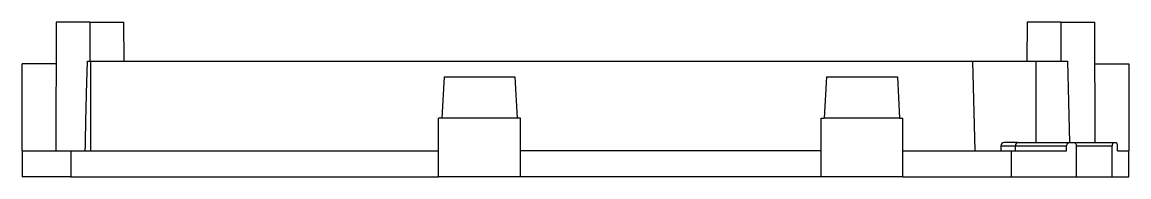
# Model space of a CAD drawing. Header units: millimetres. Extents: x 1807 to 2011, y 500 to 752.
# Drawn here: x 1875.5 to 1943.5, y 653.5 to 663 of the extents above; entities that cross this region are included whole.
import ezdxf

# ---------------------------------------------------------------- set-up
doc = ezdxf.new("R2010")
doc.units = ezdxf.units.MM
doc.layers.add('12', color=7, linetype='CONTINUOUS')

msp = doc.modelspace()

# ---------------------------------------------------------------- linework, layer by layer
at = {"layer": '12', "color": 7, "linetype": 'Continuous'}
for p, q in [((1877.562, 662.984), (1877.548, 655.084)), ((1879.65, 662.984), (1877.562, 662.984)), ((1879.65, 662.984), (1879.65, 660.584)), ((1879.65, 662.984), (1881.739, 662.984)), ((1881.743, 660.584), (1881.739, 662.984)), ((1937.222, 662.984), (1937.218, 660.584)), ((1939.31, 662.984), (1937.222, 662.984)), ((1939.31, 662.984), (1941.399, 662.984)), ((1939.31, 662.984), (1939.31, 660.584)), ((1941.412, 655.584), (1941.399, 662.984)), ((1877.558, 660.434), (1875.48, 660.434)), ((1875.48, 655.084), (1875.48, 660.434)), ((1879.703, 660.584), (1933.894, 660.584)), ((1879.703, 655.084), (1879.703, 660.584)), ((1934.038, 655.084), (1933.894, 660.584)), ((1937.78, 660.584), (1939.724, 660.584)), ((1937.78, 655.584), (1937.78, 660.584)), ((1939.855, 655.584), (1939.724, 660.584)), ((1941.403, 660.434), (1943.48, 660.434)), ((1943.48, 660.434), (1943.48, 655.084)), ((1901.402, 659.62), (1901.269, 657.084)), ((1901.402, 659.62), (1905.759, 659.62)), ((1905.759, 659.62), (1905.892, 657.084)), ((1924.902, 659.62), (1924.769, 657.084)), ((1924.902, 659.62), (1929.259, 659.62)), ((1929.259, 659.62), (1929.392, 657.084)), ((1901.069, 655.084), (1901.069, 657.084)), ((1901.269, 657.084), (1901.069, 657.084)), ((1905.892, 657.084), (1901.269, 657.084)), ((1906.092, 657.084), (1905.892, 657.084)), ((1906.092, 655.084), (1906.092, 657.084)), ((1924.569, 655.084), (1924.569, 657.084)), ((1924.569, 657.084), (1924.769, 657.084)), ((1929.392, 657.084), (1924.769, 657.084)), ((1929.392, 657.084), (1929.592, 657.084)), ((1929.592, 655.084), (1929.592, 657.084)), ((1936.638, 655.584), (1935.822, 655.584)), ((1936.638, 655.584), (1939.831, 655.584)), ((1940.096, 655.584), (1942.552, 655.584)), ((1875.48, 655.084), (1875.48, 653.484)), ((1875.48, 655.084), (1878.48, 655.084)), ((1878.48, 655.084), (1878.48, 653.484)), ((1878.48, 655.084), (1901.069, 655.084)), ((1901.069, 653.484), (1901.069, 655.084)), ((1924.569, 655.084), (1906.092, 655.084)), ((1906.092, 653.484), (1906.092, 655.084)), ((1924.569, 653.484), (1924.569, 655.084)), ((1929.592, 653.484), (1929.592, 655.084)), ((1929.592, 655.084), (1936.259, 655.084)), ((1935.622, 655.388), (1935.615, 655.084)), ((1935.622, 655.388), (1936.514, 655.388)), ((1936.259, 653.484), (1936.259, 655.084)), ((1936.51, 655.084), (1936.514, 655.388)), ((1936.514, 655.388), (1939.651, 655.388)), ((1940.262, 655.384), (1942.454, 655.384)), ((1940.262, 653.484), (1940.262, 655.384)), ((1942.454, 653.484), (1942.454, 655.384)), ((1943.48, 653.484), (1943.48, 655.084)), ((1878.48, 653.484), (1875.48, 653.484)), ((1878.48, 653.484), (1901.069, 653.484)), ((1906.092, 653.484), (1901.069, 653.484)), ((1924.569, 653.484), (1906.092, 653.484)), ((1929.592, 653.484), (1924.569, 653.484)), ((1929.592, 653.484), (1936.259, 653.484)), ((1940.275, 653.484), (1942.454, 653.484))]:
    msp.add_line(p, q, dxfattribs=at)
msp.add_arc((1935.822, 655.384), 0.2, 89.99939, 178.74997, dxfattribs=at)
msp.add_ellipse((1936.638, 655.384), major_axis=(0, 0.2), ratio=0.621695, start_param=0, end_param=1.54898, dxfattribs=at)
for points, knots in [([(1879.363, 655.084), (1879.378, 655.997), (1879.395, 656.91), (1879.424, 658.157), (1879.433, 658.49), (1879.459, 659.41), (1879.479, 659.997), (1879.504, 660.584)], [0, 0, 0, 0, 0.497998, 0.497998, 0.679718, 0.679718, 1, 1, 1, 1]), ([(1879.504, 660.584), (1879.56, 660.584), (1879.616, 660.584), (1879.679, 660.584), (1879.691, 660.584), (1879.703, 660.584)], [0, 0, 0, 0, 0.814166, 0.814166, 1, 1, 1, 1]), ([(1933.894, 660.584), (1933.894, 660.584), (1933.96, 660.584), (1934.25, 660.584), (1934.717, 660.584), (1935.337, 660.584), (1936.08, 660.584), (1936.908, 660.584), (1937.49, 660.584), (1937.78, 660.584)], [0, 0, 0, 0, 0.142889, 0.28575, 0.428598, 0.57144, 0.714284, 0.857139, 1, 1, 1, 1]), ([(1939.831, 655.584), (1939.81, 655.584), (1939.789, 655.58), (1939.75, 655.563), (1939.731, 655.551), (1939.698, 655.52), (1939.684, 655.501), (1939.664, 655.461), (1939.657, 655.439), (1939.652, 655.407), (1939.652, 655.398), (1939.651, 655.388)], [0, 0, 0, 0, 0.234056, 0.234056, 0.468424, 0.468424, 0.69721, 0.69721, 0.912886, 0.912886, 1, 1, 1, 1]), ([(1940.262, 655.384), (1940.262, 655.406), (1940.259, 655.428), (1940.247, 655.469), (1940.238, 655.489), (1940.216, 655.523), (1940.203, 655.538), (1940.172, 655.563), (1940.155, 655.572), (1940.123, 655.582), (1940.108, 655.584), (1940.094, 655.584)], [0, 0, 0, 0, 0.20542, 0.20542, 0.410662, 0.410662, 0.618684, 0.618684, 0.833467, 0.833467, 1, 1, 1, 1]), ([(1942.552, 655.584), (1942.541, 655.584), (1942.53, 655.58), (1942.509, 655.565), (1942.499, 655.553), (1942.482, 655.525), (1942.474, 655.507), (1942.463, 655.469), (1942.459, 655.447), (1942.455, 655.412), (1942.454, 655.398), (1942.454, 655.384)], [0, 0, 0, 0, 0.219022, 0.219022, 0.438175, 0.438175, 0.65529, 0.65529, 0.869313, 0.869313, 1, 1, 1, 1]), ([(1942.778, 655.388), (1942.778, 655.41), (1942.776, 655.432), (1942.77, 655.473), (1942.765, 655.493), (1942.753, 655.527), (1942.746, 655.542), (1942.73, 655.565), (1942.72, 655.574), (1942.704, 655.582), (1942.698, 655.584), (1942.691, 655.584)], [0, 0, 0, 0, 0.210504, 0.210504, 0.420807, 0.420807, 0.634212, 0.634212, 0.853748, 0.853748, 1, 1, 1, 1])]:
    msp.add_open_spline(points, degree=3, knots=knots, dxfattribs=at)
for points in [[(1939.831, 655.584), (1939.92, 655.584), (1940.007, 655.584), (1940.094, 655.584)], [(1942.552, 655.584), (1942.6, 655.584), (1942.646, 655.584), (1942.691, 655.584)], [(1936.259, 655.084), (1937.462, 655.084), (1938.613, 655.084), (1939.645, 655.084)], [(1939.645, 655.084), (1939.647, 655.186), (1939.649, 655.287), (1939.651, 655.388)], [(1942.781, 655.084), (1942.78, 655.186), (1942.779, 655.287), (1942.778, 655.388)], [(1942.781, 655.084), (1943.203, 655.084), (1943.436, 655.084), (1943.48, 655.084)], [(1936.259, 653.484), (1937.711, 653.484), (1939.092, 653.484), (1940.262, 653.484)], [(1942.454, 653.484), (1943.076, 653.484), (1943.426, 653.484), (1943.48, 653.484)]]:
    msp.add_open_spline(points, degree=3, dxfattribs=at)

doc.saveas('drawing.dxf')
